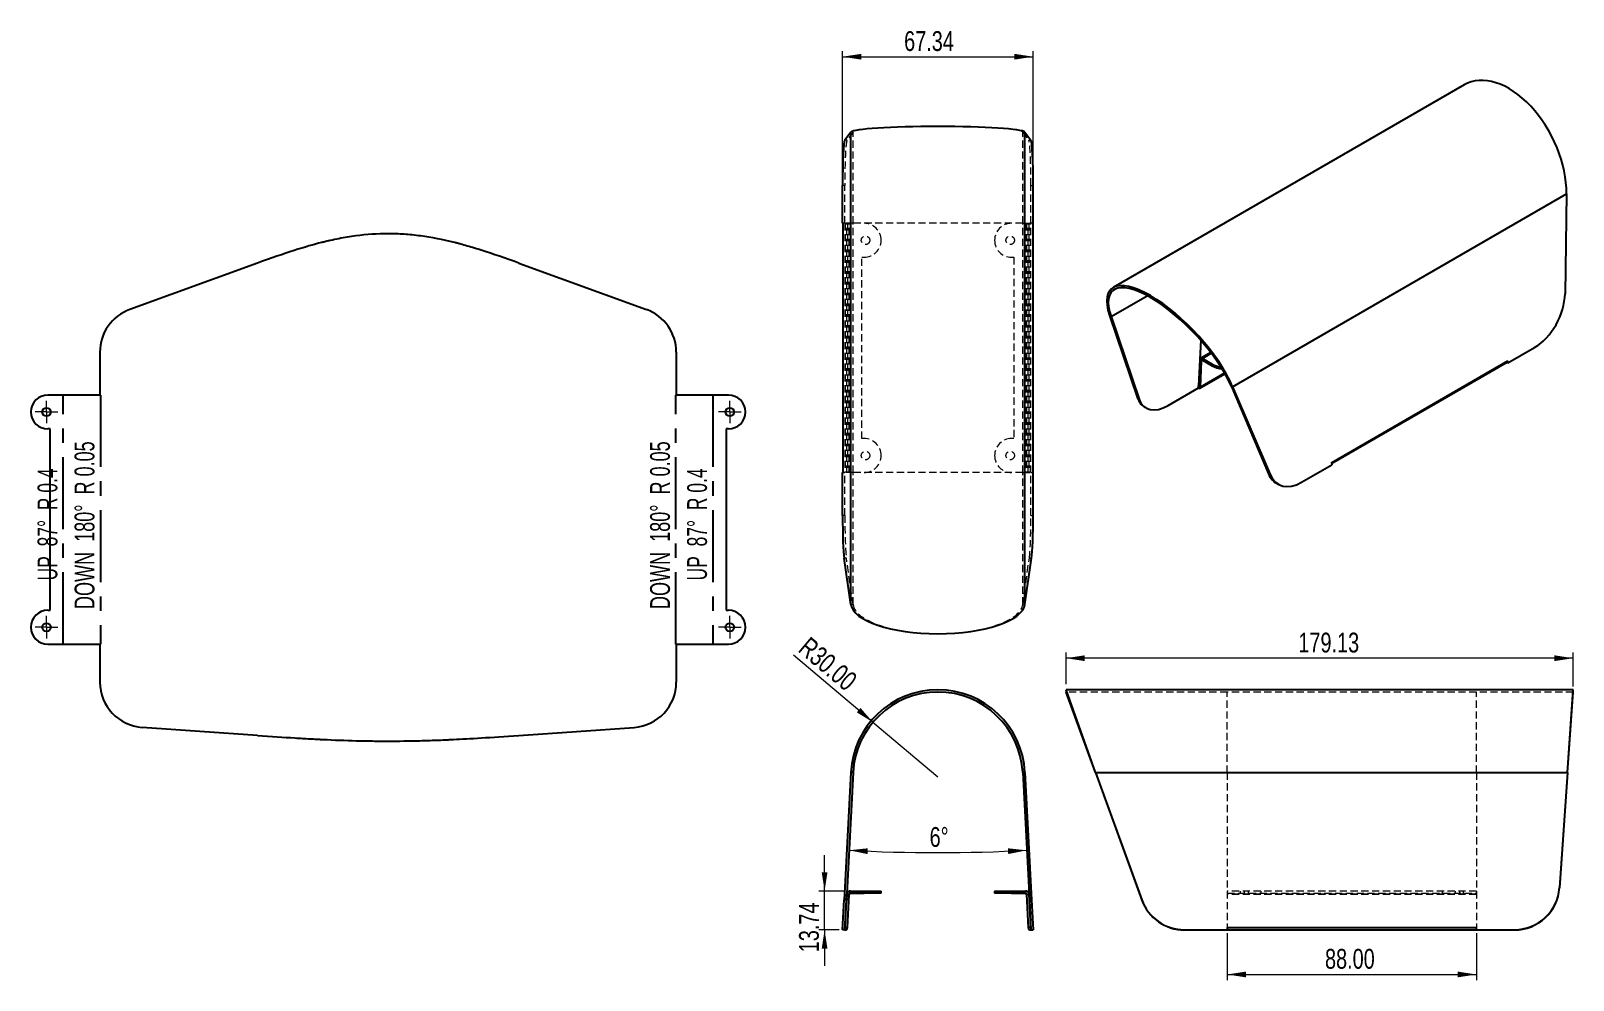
# Model space of a CAD drawing. Header units: millimetres. Extents: x 31 to 575, y 59 to 394.
import ezdxf

# ---------------------------------------------------------------- set-up
doc = ezdxf.new("R2010")
doc.units = ezdxf.units.MM
doc.header["$LTSCALE"] = 2
doc.linetypes.add('CENTERX2', pattern=[20.32, 12.7, -2.54, 2.54, -2.54])
doc.linetypes.add('HIDDEN', pattern=[1.905, 1.27, -0.635])
doc.styles.add('SLDTEXTSTYLE0', font='TXT', dxfattribs={"width": 0.75})
doc.styles.add('SLDTEXTSTYLE1', font='TXT', dxfattribs={"width": 0.660714})
doc.styles.add('SLDTEXTSTYLE2', font='TXT', dxfattribs={"width": 0.680556})
doc.dimstyles.new('SLDDIMSTYLE0', dxfattribs={"dimtxt": 7, "dimasz": 6.604, "dimexe": 0, "dimexo": 0.0625, "dimgap": 1.75, "dimtad": 1, "dimrnd": 1e-09, "dimzin": 4, "dimdsep": 46, "dimtxsty": 'SLDTEXTSTYLE0', "dimsah": 1, "dimcen": 0, "dimadec": 0, "dimazin": 1, "dimtfac": 1, "dimtofl": 0, "dimtmove": 0, "dimatfit": 3, "dimfxl": 1, "dimfrac": 2, "dimtolj": 1, "dimtzin": 12, "dimarcsym": 0})
doc.dimstyles.new('SLDDIMSTYLE1', dxfattribs={"dimtxt": 7, "dimasz": 6.604, "dimexe": 0, "dimexo": 0.0625, "dimgap": 1.75, "dimtad": 1, "dimdec": 4, "dimlfac": 2, "dimzin": 12, "dimdsep": 46, "dimtxsty": 'SLDTEXTSTYLE0', "dimsah": 1, "dimcen": 0.09, "dimazin": 3, "dimtfac": 1, "dimtofl": 0, "dimtmove": 0, "dimatfit": 3, "dimfxl": 1, "dimfrac": 2, "dimtolj": 1, "dimtzin": 12, "dimarcsym": 0})
doc.dimstyles.new('SLDDIMSTYLE2', dxfattribs={"dimtxt": 7, "dimasz": 6.604, "dimexe": 0, "dimexo": 0.0625, "dimgap": 1.75, "dimtad": 1, "dimrnd": 1e-09, "dimzin": 12, "dimdsep": 46, "dimtxsty": 'SLDTEXTSTYLE0', "dimsah": 1, "dimcen": 0.09, "dimadec": 0, "dimazin": 3, "dimtfac": 1, "dimtmove": 0, "dimatfit": 0, "dimfxl": 1, "dimfrac": 2, "dimtolj": 1, "dimtzin": 12, "dimarcsym": 0})
doc.dimstyles.new('SLDDIMSTYLE3', dxfattribs={"dimtxt": 7, "dimasz": 6.604, "dimexe": 0, "dimexo": 0.0625, "dimgap": 1.75, "dimtad": 1, "dimrnd": 1e-09, "dimzin": 12, "dimdsep": 46, "dimtxsty": 'SLDTEXTSTYLE0', "dimsah": 1, "dimcen": 0.09, "dimadec": 0, "dimazin": 3, "dimtfac": 1, "dimtofl": 0, "dimtmove": 0, "dimatfit": 3, "dimfxl": 1, "dimfrac": 2, "dimtolj": 1, "dimtzin": 12, "dimarcsym": 0})
doc.dimstyles.new('SLDDIMSTYLE4', dxfattribs={"dimtxt": 7, "dimasz": 6.604, "dimexe": 0, "dimexo": 0.0625, "dimgap": 1.75, "dimtad": 1, "dimrnd": 1e-09, "dimzin": 4, "dimdsep": 46, "dimtxsty": 'SLDTEXTSTYLE0', "dimsah": 1, "dimcen": 0.09, "dimadec": 0, "dimazin": 1, "dimtfac": 1, "dimtofl": 0, "dimtmove": 0, "dimatfit": 3, "dimfxl": 1, "dimfrac": 2, "dimtolj": 1, "dimtzin": 12, "dimarcsym": 0})

# ---------------------------------------------------------------- blocks, each defined once
blk = doc.blocks.new('_D')
at = {"color": 7, "linetype": 'Continuous', "lineweight": 18}
for q in [(299.92, 173.59), (350.97, 130.58)]:
    blk.add_line((328.02, 149.91), q, dxfattribs=at)
blk.add_solid([(328.02, 149.91), (323.63, 154.95), (322.32, 153.39)], dxfattribs=at)
at = {"color": 7, "linetype": 'Continuous', "lineweight": 18, "insert": (305.72, 180.47), "char_height": 7, "attachment_point": 1, "rotation": 319.8838, "style": 'SLDTEXTSTYLE0'}
blk.add_mtext('R30.00', dxfattribs=at)
blk = doc.blocks.new('_D_1')
at = {"color": 7, "linetype": 'Continuous', "lineweight": 18}
blk.add_arc((350.97, 703.8), 599.93, 267, 273, dxfattribs=at)
for points in [[(319.57, 104.69), (326.12, 103.37), (326.21, 105.4)], [(382.36, 104.69), (375.72, 105.4), (375.81, 103.37)]]:
    blk.add_solid(points, dxfattribs=at)
at = {"color": 7, "linetype": 'Continuous', "lineweight": 18, "insert": (348.03, 112.89), "char_height": 7, "attachment_point": 1, "rotation": 0.1475, "style": 'SLDTEXTSTYLE0'}
blk.add_mtext('6°', dxfattribs=at)
blk = doc.blocks.new('_D_2')
at = {"color": 7, "linetype": 'Continuous', "lineweight": 18}
for p, q in [((310.94, 90.32), (310.94, 103.02)), ((318.05, 90.32), (308.94, 90.32)), ((310.94, 76.58), (310.94, 90.32)), ((316.09, 76.58), (308.94, 76.58)), ((310.94, 76.58), (310.94, 63.88))]:
    blk.add_line(p, q, dxfattribs=at)
for points in [[(310.94, 90.32), (311.96, 96.92), (309.93, 96.92)], [(310.94, 76.58), (309.93, 69.98), (311.96, 69.98)]]:
    blk.add_solid(points, dxfattribs=at)
at = {"color": 7, "linetype": 'Continuous', "lineweight": 18, "insert": (301.92, 68.69), "char_height": 7, "attachment_point": 1, "rotation": 90, "style": 'SLDTEXTSTYLE0'}
blk.add_mtext('13.74', dxfattribs=at)
blk = doc.blocks.new('_D_3')
at = {"color": 7, "linetype": 'Continuous', "lineweight": 18}
for p, q in [((317.3, 341.47), (317.3, 386.89)), ((384.64, 341.47), (384.64, 386.89)), ((317.3, 384.89), (384.64, 384.89))]:
    blk.add_line(p, q, dxfattribs=at)
for points in [[(317.3, 384.89), (323.9, 383.87), (323.9, 385.9)], [(384.64, 384.89), (378.03, 385.9), (378.03, 383.87)]]:
    blk.add_solid(points, dxfattribs=at)
at = {"color": 7, "linetype": 'Continuous', "lineweight": 18, "insert": (339.04, 393.91), "char_height": 7, "attachment_point": 1, "style": 'SLDTEXTSTYLE0'}
blk.add_mtext('67.34', dxfattribs=at)
blk = doc.blocks.new('_D_4')
at = {"color": 7, "linetype": 'Continuous', "lineweight": 18}
for p, q in [((396.28, 163.38), (396.28, 174.52)), ((575.41, 162.58), (575.41, 174.52)), ((575.41, 172.52), (396.28, 172.52))]:
    blk.add_line(p, q, dxfattribs=at)
for points in [[(396.28, 172.52), (402.88, 171.5), (402.88, 173.54)], [(575.41, 172.52), (568.8, 173.54), (568.8, 171.5)]]:
    blk.add_solid(points, dxfattribs=at)
at = {"color": 7, "linetype": 'Continuous', "lineweight": 18, "insert": (478.33, 181.54), "char_height": 7, "attachment_point": 1, "style": 'SLDTEXTSTYLE0'}
blk.add_mtext('179.13', dxfattribs=at)
blk = doc.blocks.new('_D_5')
at = {"color": 7, "linetype": 'Continuous', "lineweight": 18}
for p, q in [((453.21, 75.43), (453.21, 58.85)), ((541.21, 75.43), (541.21, 58.85)), ((453.21, 60.85), (541.21, 60.85))]:
    blk.add_line(p, q, dxfattribs=at)
for points in [[(453.21, 60.85), (459.81, 59.84), (459.81, 61.87)], [(541.21, 60.85), (534.61, 61.87), (534.61, 59.84)]]:
    blk.add_solid(points, dxfattribs=at)
at = {"color": 7, "linetype": 'Continuous', "lineweight": 18, "insert": (487.74, 69.88), "char_height": 7, "attachment_point": 1, "style": 'SLDTEXTSTYLE0'}
blk.add_mtext('88.00', dxfattribs=at)
blk = doc.blocks.new('SW_CENTERMARKSYMBOL_7')
at = {"color": 0, "linetype": 'Continuous', "lineweight": 18}
for p, q in [((-2.5, 0), (-4, 0)), ((0, 0), (-2.5, 0)), ((0, 2.5), (0, 4)), ((0, 0), (0, 2.5)), ((0, 0), (0, -2.5)), ((0, 0), (2.5, 0)), ((2.5, 0), (4, 0)), ((0, -2.5), (0, -4))]:
    blk.add_line(p, q, dxfattribs=at)
blk = doc.blocks.new('SW_CENTERMARKSYMBOL_8')
at = {"color": 0, "linetype": 'Continuous', "lineweight": 18}
for p, q in [((-2.5, 0), (-4, 0)), ((0, 0), (-2.5, 0)), ((0, 2.5), (0, 4)), ((0, 0), (0, 2.5)), ((0, 0), (0, -2.5)), ((0, 0), (2.5, 0)), ((2.5, 0), (4, 0)), ((0, -2.5), (0, -4))]:
    blk.add_line(p, q, dxfattribs=at)
blk = doc.blocks.new('SW_CENTERMARKSYMBOL_9')
at = {"color": 0, "linetype": 'Continuous', "lineweight": 18}
for p, q in [((-2.5, 0), (-4, 0)), ((0, 0), (-2.5, 0)), ((0, 2.5), (0, 4)), ((0, 0), (0, 2.5)), ((0, 0), (0, -2.5)), ((0, 0), (2.5, 0)), ((2.5, 0), (4, 0)), ((0, -2.5), (0, -4))]:
    blk.add_line(p, q, dxfattribs=at)
blk = doc.blocks.new('SW_CENTERMARKSYMBOL_10')
at = {"color": 0, "linetype": 'Continuous', "lineweight": 18}
for p, q in [((-2.5, 0), (-4, 0)), ((0, 0), (-2.5, 0)), ((0, 2.5), (0, 4)), ((0, 0), (0, 2.5)), ((0, 0), (0, -2.5)), ((0, 0), (2.5, 0)), ((2.5, 0), (4, 0)), ((0, -2.5), (0, -4))]:
    blk.add_line(p, q, dxfattribs=at)

msp = doc.modelspace()

# ---------------------------------------------------------------- linework, layer by layer
at = {"color": 7, "linetype": 'Continuous', "lineweight": 25}
for p, q in [((536.862215, 374.934884), (412.891979, 303.36839)), ((320.207642, 358.278696), (318.07537, 355.433641)), ((320.207642, 191.482149), (320.207642, 358.278696)), ((381.723222, 191.482149), (381.723222, 358.278696)), ((381.723222, 358.278696), (383.855494, 355.433641)), ((317.295338, 326.068301), (317.295338, 339.472616)), ((384.635526, 326.068301), (384.635526, 339.472616)), ((455.095682, 268.373568), (573.038652, 336.460595)), ((573.038652, 336.460595), (572.534638, 301.206901)), ((317.295338, 326.068301), (317.339823, 326.068301)), ((317.338658, 326.068301), (317.338658, 238.068301)), ((317.339823, 326.068301), (317.339823, 238.068301)), ((384.59104, 238.068301), (384.59104, 326.068301)), ((384.635526, 326.068301), (384.59104, 326.068301)), ((384.592205, 238.068301), (384.592205, 326.068301)), ((110.573724, 312.033984), (65.46951, 295.639891)), ((202.89466, 312.033984), (247.998875, 295.639891)), ((412.162509, 293.124174), (424.933496, 300.496707)), ((412.162509, 293.124174), (411.597599, 293.484477)), ((411.597599, 293.484477), (421.520797, 264.361249)), ((412.162509, 293.124174), (422.085707, 264.000945)), ((443.827457, 284.752458), (443.076039, 268.629357)), ((54.927384, 280.604809), (54.927384, 265.447832)), ((258.541001, 280.604809), (258.541001, 265.447832)), ((443.146653, 268.584319), (443.582242, 277.93071)), ((444.147152, 277.570407), (443.582242, 277.93071)), ((447.355449, 280.464911), (443.829656, 278.429514)), ((444.429607, 278.370104), (447.570519, 280.183314)), ((444.429607, 278.370104), (447.867025, 276.385726)), ((444.429607, 277.716872), (444.429607, 278.370104)), ((552.321773, 276.748129), (561.800055, 282.219825)), ((443.536311, 267.870696), (452.374639, 272.972954)), ((443.711563, 268.224015), (444.147152, 277.570407)), ((452.266373, 273.162602), (443.711563, 268.224015)), ((444.147152, 277.570407), (444.41485, 277.724946)), ((444.429607, 277.716872), (447.867025, 275.732493)), ((447.867025, 275.732493), (447.867025, 276.385726)), ((490.06492, 241.53744), (552.290317, 277.459397)), ((490.078927, 241.220729), (552.115066, 277.033429)), ((551.95193, 276.939253), (552.321773, 276.748129)), ((552.321773, 276.748129), (552.290317, 277.459397)), ((432.326982, 261.767268), (443.044583, 267.954407)), ((443.044583, 267.954407), (443.076039, 268.629357)), ((443.150762, 268.672493), (443.076039, 268.629357)), ((443.146653, 268.584319), (443.711563, 268.224015)), ((454.530772, 268.665496), (455.095682, 268.373568)), ((454.530772, 268.665496), (467.792323, 237.615078)), ((455.095682, 268.373568), (468.357233, 237.323149)), ((54.927384, 265.447832), (36.517262, 265.447832)), ((276.951123, 265.447832), (258.541001, 265.447832)), ((422.085707, 264.000945), (421.520797, 264.361249)), ((423.755632, 261.344928), (424.320542, 260.984625)), ((37.347883, 253.447832), (36.517262, 253.447832)), ((37.347883, 189.447832), (37.347883, 253.447832)), ((276.951123, 253.447832), (276.120502, 253.447832)), ((276.120502, 253.447832), (276.120502, 189.447832)), ((479.378775, 234.639033), (490.096376, 240.826173)), ((490.06492, 241.53744), (490.096376, 240.826173)), ((317.295338, 222.911324), (317.295338, 238.068301)), ((317.339823, 238.068301), (317.295338, 238.068301)), ((384.59104, 238.068301), (384.635526, 238.068301)), ((384.635526, 222.911324), (384.635526, 238.068301)), ((467.792323, 237.615078), (468.357233, 237.323149)), ((470.881966, 234.107279), (471.446876, 233.815351)), ((320.207642, 191.482149), (317.84707, 207.876242)), ((381.723222, 191.482149), (384.083794, 207.876242)), ((36.517262, 189.447832), (37.347883, 189.447832)), ((276.120502, 189.447832), (276.951123, 189.447832)), ((36.517262, 177.447832), (54.927384, 177.447832)), ((54.927384, 177.447832), (54.927384, 164.043517)), ((258.541001, 177.447832), (276.951123, 177.447832)), ((258.541001, 177.447832), (258.541001, 164.043517)), ((575.408948, 161.383114), (396.276742, 161.383114)), ((396.276742, 161.383114), (396.276742, 160.583114)), ((406.624387, 132.195062), (396.276742, 161.383114)), ((406.624387, 132.153193), (396.276742, 160.583114)), ((573.420934, 132.195062), (575.408948, 161.383114)), ((573.420934, 132.153193), (575.408948, 160.583114)), ((575.408948, 160.583114), (575.408948, 161.383114)), ((110.573724, 145.237437), (69.831707, 148.082492)), ((202.89466, 145.237437), (243.636678, 148.082492)), ((320.207642, 132.195062), (317.84707, 87.152661)), ((321.006546, 132.153193), (318.645974, 87.110792)), ((321.006546, 132.153193), (320.207642, 132.195062)), ((380.924318, 132.153193), (381.723222, 132.195062)), ((380.924318, 132.153193), (383.28489, 87.110792)), ((381.723222, 132.195062), (384.083794, 87.152661)), ((406.624387, 132.195062), (423.018481, 87.152661)), ((406.624387, 132.195062), (573.420934, 132.195062)), ((406.624387, 132.153193), (406.624387, 132.195062)), ((406.624387, 132.153193), (423.018481, 87.110792)), ((573.420934, 132.195062), (570.575879, 91.50888)), ((573.420934, 132.153193), (570.575879, 91.467011)), ((573.420934, 132.153193), (573.420934, 132.195062)), ((318.23859, 77.426716), (318.854606, 89.180999)), ((319.653509, 89.13913), (318.854606, 89.180999)), ((319.037494, 77.384847), (319.653509, 89.13913)), ((320.052961, 89.518196), (320.052961, 90.318196)), ((320.052961, 90.318196), (324.914204, 90.318196)), ((320.052961, 89.518196), (324.914204, 89.518196)), ((324.914204, 89.518196), (324.914204, 90.318196)), ((324.914204, 90.318196), (330.914204, 90.318196)), ((330.914204, 89.518196), (324.914204, 89.518196)), ((330.914204, 89.518196), (330.914204, 90.318196)), ((371.01666, 90.318196), (371.01666, 89.518196)), ((371.01666, 90.318196), (377.01666, 90.318196)), ((377.01666, 89.518196), (371.01666, 89.518196)), ((377.01666, 90.318196), (377.01666, 89.518196)), ((377.01666, 90.318196), (381.877902, 90.318196)), ((377.01666, 89.518196), (381.877902, 89.518196)), ((381.877902, 89.518196), (381.877902, 90.318196)), ((382.277354, 89.13913), (383.076258, 89.180999)), ((382.277354, 89.13913), (382.89337, 77.384847)), ((383.076258, 89.180999), (383.692274, 77.426716)), ((570.575879, 91.467011), (570.575879, 91.50888)), ((317.295338, 76.624983), (317.84707, 87.152661)), ((318.645974, 87.110792), (317.84707, 87.152661)), ((318.094241, 76.583114), (318.645974, 87.110792)), ((383.28489, 87.110792), (384.083794, 87.152661)), ((383.28489, 87.110792), (383.836622, 76.583114)), ((384.083794, 87.152661), (384.635526, 76.624983)), ((423.018481, 87.110792), (423.018481, 87.152661)), ((318.094241, 76.583114), (317.295338, 76.624983)), ((318.23859, 77.426716), (319.037494, 77.384847)), ((383.692274, 77.426716), (382.89337, 77.384847)), ((383.836622, 76.583114), (384.635526, 76.624983)), ((438.053562, 76.583114), (438.053562, 76.624983)), ((438.053562, 76.624983), (453.21054, 76.624983)), ((438.053562, 76.583114), (453.21054, 76.583114)), ((453.21054, 77.473818), (541.21054, 77.473818)), ((453.21054, 77.473818), (453.21054, 76.624983)), ((453.21054, 76.583114), (453.21054, 76.624983)), ((453.21054, 76.579333), (453.21054, 76.584579)), ((453.21054, 76.579333), (541.21054, 76.579333)), ((541.21054, 76.624983), (541.21054, 77.473818)), ((541.21054, 76.624983), (554.614854, 76.624983)), ((541.21054, 76.583114), (541.21054, 76.624983)), ((541.21054, 76.584579), (541.21054, 76.579333)), ((541.21054, 76.583114), (554.614854, 76.583114)), ((554.614854, 76.583114), (554.614854, 76.624983))]:
    msp.add_line(p, q, dxfattribs=at)
at = {"color": 7, "linetype": 'HIDDEN', "lineweight": 18}
for p, q in [((318.874273, 355.433641), (318.07537, 355.433641)), ((321.006546, 358.278696), (318.874273, 355.433641)), ((321.006546, 358.278696), (320.207642, 358.278696)), ((321.006546, 326.068301), (321.006546, 358.278696)), ((380.924318, 358.278696), (381.723222, 358.278696)), ((380.924318, 358.278696), (383.05659, 355.433641)), ((380.924318, 326.068301), (380.924318, 358.278696)), ((383.05659, 355.433641), (383.855494, 355.433641)), ((318.094241, 339.472616), (317.295338, 339.472616)), ((318.094241, 326.068301), (318.094241, 339.472616)), ((383.836622, 339.472616), (384.635526, 339.472616)), ((383.836622, 326.068301), (383.836622, 339.472616)), ((318.094318, 326.068301), (317.339823, 326.068301)), ((318.138727, 326.068301), (318.094241, 326.068301)), ((318.138658, 326.068301), (318.138658, 238.068301)), ((321.006546, 326.068301), (318.138727, 326.068301)), ((318.138727, 326.068301), (318.138727, 238.068301)), ((318.23859, 326.068301), (318.23859, 238.068301)), ((318.854606, 238.068301), (318.854606, 326.068301)), ((319.037494, 326.068301), (319.037494, 238.068301)), ((319.653509, 238.068301), (319.653509, 326.068301)), ((320.052961, 238.068301), (320.052961, 326.068301)), ((380.924318, 326.068301), (321.006546, 326.068301)), ((321.006546, 238.068301), (321.006546, 326.068301)), ((380.924318, 326.068301), (383.792137, 326.068301)), ((380.924318, 238.068301), (380.924318, 326.068301)), ((381.877902, 326.068301), (381.877902, 238.068301)), ((382.277354, 326.068301), (382.277354, 238.068301)), ((382.89337, 238.068301), (382.89337, 326.068301)), ((383.076258, 326.068301), (383.076258, 238.068301)), ((383.692274, 238.068301), (383.692274, 326.068301)), ((383.836622, 326.068301), (383.792137, 326.068301)), ((383.792137, 238.068301), (383.792137, 326.068301)), ((383.792205, 238.068301), (383.792205, 326.068301)), ((384.59104, 326.068301), (383.836502, 326.068301)), ((324.083582, 314.068301), (324.914204, 314.068301)), ((324.083582, 250.068301), (324.083582, 314.068301)), ((377.01666, 314.068301), (377.847281, 314.068301)), ((377.847281, 314.068301), (377.847281, 250.068301)), ((324.914204, 250.068301), (324.083582, 250.068301)), ((377.847281, 250.068301), (377.01666, 250.068301)), ((317.339823, 238.068301), (318.094361, 238.068301)), ((318.094241, 238.068301), (318.138727, 238.068301)), ((318.094241, 222.911324), (318.094241, 238.068301)), ((321.006546, 238.068301), (318.138727, 238.068301)), ((380.924318, 238.068301), (321.006546, 238.068301)), ((321.006546, 191.482149), (321.006546, 238.068301)), ((380.924318, 238.068301), (383.792137, 238.068301)), ((380.924318, 191.482149), (380.924318, 238.068301)), ((383.792137, 238.068301), (383.836622, 238.068301)), ((383.836545, 238.068301), (384.59104, 238.068301)), ((383.836622, 222.911324), (383.836622, 238.068301)), ((318.094241, 222.911324), (317.295338, 222.911324)), ((383.836622, 222.911324), (384.635526, 222.911324)), ((318.645974, 207.876242), (317.84707, 207.876242)), ((321.006546, 191.482149), (318.645974, 207.876242)), ((380.924318, 191.482149), (383.28489, 207.876242)), ((383.28489, 207.876242), (384.083794, 207.876242)), ((321.006546, 191.482149), (320.207642, 191.482149)), ((380.924318, 191.482149), (381.723222, 191.482149)), ((453.21054, 160.583114), (396.276742, 160.583114)), ((453.21054, 132.153193), (453.21054, 160.583114)), ((541.21054, 160.583114), (453.21054, 160.583114)), ((541.21054, 132.153193), (541.21054, 160.583114)), ((575.408948, 160.583114), (541.21054, 160.583114)), ((406.624387, 132.153193), (453.21054, 132.153193)), ((453.21054, 132.153193), (453.21054, 77.473818)), ((453.21054, 132.153193), (541.21054, 132.153193)), ((541.21054, 132.153193), (541.21054, 77.473818)), ((541.21054, 132.153193), (573.420934, 132.153193)), ((541.21054, 90.318196), (453.21054, 90.318196)), ((453.21054, 89.518196), (541.21054, 89.518196)), ((541.21054, 89.180999), (453.21054, 89.180999)), ((541.21054, 89.13913), (453.21054, 89.13913)), ((457.71054, 90.318196), (457.71054, 89.518196)), ((459.21054, 90.318196), (459.21054, 89.518196)), ((460.71054, 89.518196), (460.71054, 90.318196)), ((465.21054, 89.518196), (465.21054, 90.318196)), ((529.21054, 89.518196), (529.21054, 90.318196)), ((533.71054, 90.318196), (533.71054, 89.518196)), ((535.21054, 90.318196), (535.21054, 89.518196)), ((536.71054, 89.518196), (536.71054, 90.318196)), ((453.21054, 77.43195), (541.21054, 77.43195)), ((453.21054, 77.426716), (541.21054, 77.426716)), ((453.21054, 77.384847), (541.21054, 77.384847)), ((453.21054, 77.379333), (541.21054, 77.379333))]:
    msp.add_line(p, q, dxfattribs=at)
at = {"color": 7, "linetype": 'CENTERX2'}
for p, q in [((41.985879, 177.447832), (41.985879, 265.447832)), ((55.070526, 265.447832), (55.070526, 177.447832)), ((258.397859, 177.447832), (258.397859, 265.447832)), ((271.482506, 265.447832), (271.482506, 177.447832))]:
    msp.add_line(p, q, dxfattribs=at)
at = {"color": 7, "linetype": 'Continuous', "lineweight": 25, "flags": 128}
for points in [[(443.044668, 267.955554), (443.166883, 267.883686), (443.286802, 267.841721), (443.399466, 267.831393), (443.500215, 267.853131), (443.584885, 267.906034), (443.649974, 267.987917), (443.69279, 268.095392), (443.711563, 268.224015)], [(443.076039, 268.629357), (443.078018, 268.612449), (443.085072, 268.594687), (443.096125, 268.578774), (443.109495, 268.567135), (443.123148, 268.561539), (443.135003, 268.56284), (443.143257, 268.570839), (443.146653, 268.584319)]]:
    msp.add_lwpolyline(points, dxfattribs=at)
at = {"color": 7, "linetype": 'HIDDEN', "lineweight": 18}
for centre in [(325.408688, 320.068301), (376.522176, 320.068301), (325.408688, 244.068301), (376.522176, 244.068301)]:
    msp.add_circle(centre, 1.5, dxfattribs=at)
at = {"color": 7, "linetype": 'Continuous', "lineweight": 25}
for centre in [(36.022777, 259.447832), (277.445607, 259.447832), (36.022777, 183.447832), (277.445607, 183.447832)]:
    msp.add_circle(centre, 1.5, dxfattribs=at)
at = {"color": 7, "linetype": 'HIDDEN', "lineweight": 18}
for centre, start, end in [((324.914204, 320.068301), 0, 90), ((377.01666, 320.068301), 90, 180), ((324.914204, 320.068301), 270, 0), ((377.01666, 320.068301), 180, 270), ((324.914204, 244.068301), 0, 90), ((377.01666, 244.068301), 90, 180), ((324.914204, 244.068301), 270, 0), ((377.01666, 244.068301), 180, 270)]:
    msp.add_arc(centre, 6, start, end, dxfattribs=at)
at = {"color": 7, "linetype": 'Continuous', "lineweight": 25}
for centre, radius, start, end in [((444.097979, 277.97288), 0.517459, 50.14275133, 184.67447894), ((444.319064, 277.584464), 0.172486, 50.14275133, 184.67447894), ((451.733967, 283.472791), 8.073397, 241.3816256, 263.95785252), ((451.825829, 283.070649), 8.337905, 241.65392842, 266.53032709), ((551.865071, 277.385317), 0.431651, 305.39146941, 9.88206326), ((36.517262, 259.447832), 6, 90, 270), ((276.951123, 259.447832), 6, 270, 90), ((36.517262, 183.447832), 6, 90, 270), ((276.951123, 183.447832), 6, 270, 90), ((350.965432, 130.583114), 30.8, 3, 177), ((350.965432, 130.583114), 30, 3, 177), ((320.052961, 89.118196), 1.2, 90, 177), ((320.052961, 89.118196), 0.4, 90, 177), ((381.877902, 89.118196), 1.2, 3, 90), ((381.877902, 89.118196), 0.4, 3, 90), ((554.614854, 92.624983), 16, 270, 356), ((554.614854, 92.583114), 16, 270, 356), ((438.053562, 92.624983), 16, 200, 270), ((438.053562, 92.583114), 16, 200, 270), ((318.188658, 77.429333), 0.85, 263.63062633, 357), ((318.188658, 77.429333), 0.05, 177, 357), ((383.742205, 77.429333), 0.85, 183, 276.36937367), ((383.742205, 77.429333), 0.05, 183, 3)]:
    msp.add_arc(centre, radius, start, end, dxfattribs=at)
for centre, major_axis, ratio, start_param, end_param in [((551.211976, 347.655012), (-13.698135, 27.62906), 0.6151680011, 4.0183921956, 6.3221455441), ((350.965432, 358.168905), (30.8, 0), 0.0681105311, 0.0523598776, 3.089232776), ((318.133862, 339.472616), (0, 16), 0.0524077793, 0.0698131701, 1.5707963268), ((383.797001, 339.472616), (0, 16), 0.0524077793, 4.7123889804, 6.2133721371), ((433.750725, 279.846075), (-21.616911, 22.960134), 0.355550722, 3.8957317347, 6.9326046332), ((433.750725, 279.846075), (-21.187859, 22.286217), 0.3495549005, 3.8953521534, 6.9322250519), ((561.207129, 295.626767), (7.332085, 14.234178), 0.6067559047, 3.8978355172, 5.3988186739), ((70.949342, 280.604809), (-16.021958, 0), 0.9986295348, 5.0614548308, 6.2831853072), ((242.519043, 280.604809), (-16.021958, 0), 0.9986295348, 3.1415926536, 4.36332313), ((432.354998, 274.849935), (8.595064, 13.507747), 0.546413513, 2.7287597034, 3.1410639027), ((432.919908, 274.489632), (8.595064, 13.507747), 0.546413513, 2.7287597034, 3.9504901798), ((478.220939, 248.337903), (7.332085, 14.234178), 0.6067559047, 2.6761050408, 3.1407895978), ((478.785849, 248.045975), (7.332085, 14.234178), 0.6067559047, 2.6761050408, 3.8978355172), ((318.133862, 222.911324), (0, 16), 0.0524077793, 1.5707963268, 2.7925268032), ((383.797001, 222.911324), (0, 16), 0.0524077793, 3.490658504, 4.7123889804), ((350.965432, 192.053611), (30.8, 0), 0.3545164619, 3.1939525311, 6.2308254296), ((70.949342, 164.043517), (-16.021958, 0), 0.9986295348, 0, 1.5009831567), ((242.519043, 164.043517), (-16.021958, 0), 0.9986295348, 1.6406094969, 3.1415926536)]:
    msp.add_ellipse(centre, major_axis=major_axis, ratio=ratio, start_param=start_param, end_param=end_param, dxfattribs=at)
at = {"color": 7, "linetype": 'HIDDEN', "lineweight": 18}
for centre, major_axis, ratio, start_param, end_param in [((350.965432, 358.168905), (30, 0), 0.0699268119, 0.0523598776, 3.089232776), ((318.932766, 339.472616), (0, 16), 0.0524077793, 0.0698131701, 1.5707963268), ((382.998098, 339.472616), (0, 16), 0.0524077793, 4.7123889804, 6.2133721371), ((318.932766, 222.911324), (0, 16), 0.0524077793, 1.5707963268, 2.7925268032), ((382.998098, 222.911324), (0, 16), 0.0524077793, 3.490658504, 4.7123889804), ((350.965432, 192.053611), (30, 0), 0.3639702343, 3.1939525311, 6.2308254296)]:
    msp.add_ellipse(centre, major_axis=major_axis, ratio=ratio, start_param=start_param, end_param=end_param, dxfattribs=at)
at = {"color": 7, "linetype": 'Continuous', "lineweight": 25}
for points in [[(202.89466, 312.033984), (198.062173, 313.765979), (193.759019, 315.235312), (188.098286, 317.045323), (186.343709, 317.582994), (183.910342, 318.291004), (183.132303, 318.510591), (182.01487, 318.815347), (181.650663, 318.912828), (181.116758, 319.052894), (180.940858, 319.098557), (180.680109, 319.165512), (180.593709, 319.187573), (180.464886, 319.220281), (180.422074, 319.23112), (180.35805, 319.247281), (180.336741, 319.252653), (180.304825, 319.260685), (180.294195, 319.263359), (180.278262, 319.267363), (180.272953, 319.268697), (180.264992, 319.270696), (180.262339, 319.271362), (180.25836, 319.272361), (180.257034, 319.272694), (180.254382, 319.27336), (180.253746, 319.273519), (176.123335, 320.310022), (172.099342, 321.086987), (166.219958, 321.863887), (164.286264, 322.058096), (160.471077, 322.316998), (158.590466, 322.38169), (153.021648, 322.381495), (149.20558, 322.122463), (143.326195, 321.345563), (141.34052, 321.021871), (138.323186, 320.439245), (137.310938, 320.228855), (135.782861, 319.888998), (135.271884, 319.771667), (134.502993, 319.589602), (134.246291, 319.527903), (133.860632, 319.433837), (133.731978, 319.402228), (133.538846, 319.354437), (133.474443, 319.338443), (133.377801, 319.314358), (133.34558, 319.306313), (133.29724, 319.294223), (133.281125, 319.290189), (133.256951, 319.284132), (133.248892, 319.282112), (133.236803, 319.279081), (133.232774, 319.27807), (133.226729, 319.276554), (133.224714, 319.276048), (133.220684, 319.275037), (133.217974, 319.274357), (127.812742, 317.917707), (120.265099, 315.50436), (110.573724, 312.033984)], [(110.573724, 145.237437), (115.509738, 144.897873), (119.899673, 144.6105), (125.665455, 144.257727), (127.450863, 144.153184), (129.924194, 144.015942), (130.714508, 143.973456), (131.848784, 143.914621), (132.218344, 143.895824), (132.759884, 143.868853), (132.938265, 143.860067), (133.202635, 143.847193), (133.290226, 143.842952), (133.420811, 143.836668), (133.464207, 143.834586), (133.529099, 143.831483), (133.550697, 143.830451), (133.583044, 143.828909), (133.593817, 143.828395), (133.609966, 143.827627), (133.615346, 143.827371), (133.623414, 143.826987), (133.626103, 143.826859), (133.630135, 143.826667), (133.631479, 143.826603), (133.634167, 143.826475), (133.634879, 143.826442), (137.68217, 143.634058), (141.629607, 143.489837), (147.403941, 143.345606), (149.30425, 143.309546), (153.055926, 143.26146), (154.908048, 143.249434), (160.38648, 143.249406), (164.137403, 143.297474), (169.911737, 143.441704), (171.861174, 143.501803), (174.822317, 143.609983), (175.815529, 143.649048), (177.314594, 143.712154), (177.815824, 143.733941), (178.56998, 143.767748), (178.821751, 143.779205), (179.199985, 143.796672), (179.326159, 143.802541), (179.515565, 143.811416), (179.578725, 143.814386), (179.6735, 143.818858), (179.705098, 143.820352), (179.752503, 143.822597), (179.768307, 143.823346), (179.792014, 143.82447), (179.799917, 143.824846), (179.811772, 143.825408), (179.815723, 143.825596), (179.821651, 143.825878), (179.823627, 143.825972), (179.827579, 143.826159), (179.830184, 143.826283), (185.34954, 144.088592), (193.03725, 144.558955), (202.89466, 145.237437)]]:
    msp.add_open_spline(points, degree=3, knots=[0, 0, 0, 0, 0.125, 0.125, 0.1875, 0.1875, 0.21875, 0.21875, 0.234375, 0.234375, 0.2421875, 0.2421875, 0.24609375, 0.24609375, 0.248046875, 0.248046875, 0.2490234375, 0.2490234375, 0.2495117188, 0.2495117188, 0.2497558594, 0.2497558594, 0.2498779297, 0.2498779297, 0.2499389648, 0.2499389648, 0.25, 0.25, 0.375, 0.375, 0.4375, 0.4375, 0.5, 0.5, 0.625, 0.625, 0.6875, 0.6875, 0.71875, 0.71875, 0.734375, 0.734375, 0.7421875, 0.7421875, 0.74609375, 0.74609375, 0.748046875, 0.748046875, 0.7490234375, 0.7490234375, 0.7495117188, 0.7495117188, 0.7497558594, 0.7497558594, 0.7498779297, 0.7498779297, 0.7499389648, 0.7499389648, 0.75, 0.75, 1, 1, 1, 1], dxfattribs=at)

# ---------------------------------------------------------------- block references
at = {"color": 7, "linetype": 'Continuous', "lineweight": 18}
for name, p in [('SW_CENTERMARKSYMBOL_7', (36.022777, 259.447832)), ('SW_CENTERMARKSYMBOL_10', (277.445607, 259.447832)), ('SW_CENTERMARKSYMBOL_8', (36.022777, 183.447832)), ('SW_CENTERMARKSYMBOL_9', (277.445607, 183.447832))]:
    msp.add_blockref(name, p, dxfattribs=at)

# ---------------------------------------------------------------- texts
at = {"color": 7, "linetype": 'Continuous', "lineweight": 0, "char_height": 7, "attachment_point": 2, "rotation": 90}
for s, insert, style in [('DOWN  180°  R 0.05', (45.971457, 219.48637), 'SLDTEXTSTYLE2'), ('DOWN  180°  R 0.05', (249.29879, 219.48637), 'SLDTEXTSTYLE2'), ('UP  87°  R 0.4', (32.88681, 219.751303), 'SLDTEXTSTYLE1'), ('UP  87°  R 0.4', (262.383437, 219.751303), 'SLDTEXTSTYLE1')]:
    msp.add_mtext(s, dxfattribs=dict(at, insert=insert, style=style))

# ---------------------------------------------------------------- dimensions: what is measured, and where the dimension line sits
at = {"color": 7, "linetype": 'Continuous', "lineweight": 18}
for base, p1, p2, dimstyle, picture, middle in [((384.635526, 384.887934), (317.295338, 339.472616), (384.635526, 339.472616), 'SLDDIMSTYLE3', '_D_3', (350.678648, 384.887934)), ((396.276742, 172.52012), (575.408948, 160.583114), (396.276742, 161.383114), 'SLDDIMSTYLE3', '_D_4', (492.555723, 172.52012)), ((541.21054, 60.85309), (453.21054, 77.43195), (541.21054, 77.43195), 'SLDDIMSTYLE4', '_D_5', (499.382294, 60.85309))]:
    dim = msp.add_linear_dim(base=base, p1=p1, p2=p2, dimstyle=dimstyle, dxfattribs=at)
    dim.commit()
    dim.dimension.update_dxf_attribs({"geometry": picture, "text_midpoint": middle, "dimtype": 160})
dim = msp.add_radius_dim(center=(350.965432, 130.583114), mpoint=(328.023262, 149.913319), dimstyle='SLDDIMSTYLE0', dxfattribs=at)
dim.commit()
dim.dimension.update_dxf_attribs({"geometry": '_D', "text_midpoint": (310.76769, 164.452248), "dimtype": 164})
dim = msp.add_angular_dim_2l(base=(350.965432, 103.872145), line1=((318.645974, 87.110792), (321.006546, 132.153193)), line2=((383.28489, 87.110792), (380.924318, 132.153193)), dimstyle='SLDDIMSTYLE1', dxfattribs=at)
dim.commit()
dim.dimension.update_dxf_attribs({"geometry": '_D_1', "text_midpoint": (352.50975, 103.874133), "dimtype": 162})
dim = msp.add_linear_dim(base=(310.941207, 90.318196), p1=(318.094241, 76.583114), p2=(320.052961, 90.318196), angle=90, dimstyle='SLDDIMSTYLE2', dxfattribs=at)
dim.commit()
dim.dimension.update_dxf_attribs({"geometry": '_D_2', "text_midpoint": (310.941207, 80.329342), "dimtype": 160})

doc.saveas('drawing.dxf')
